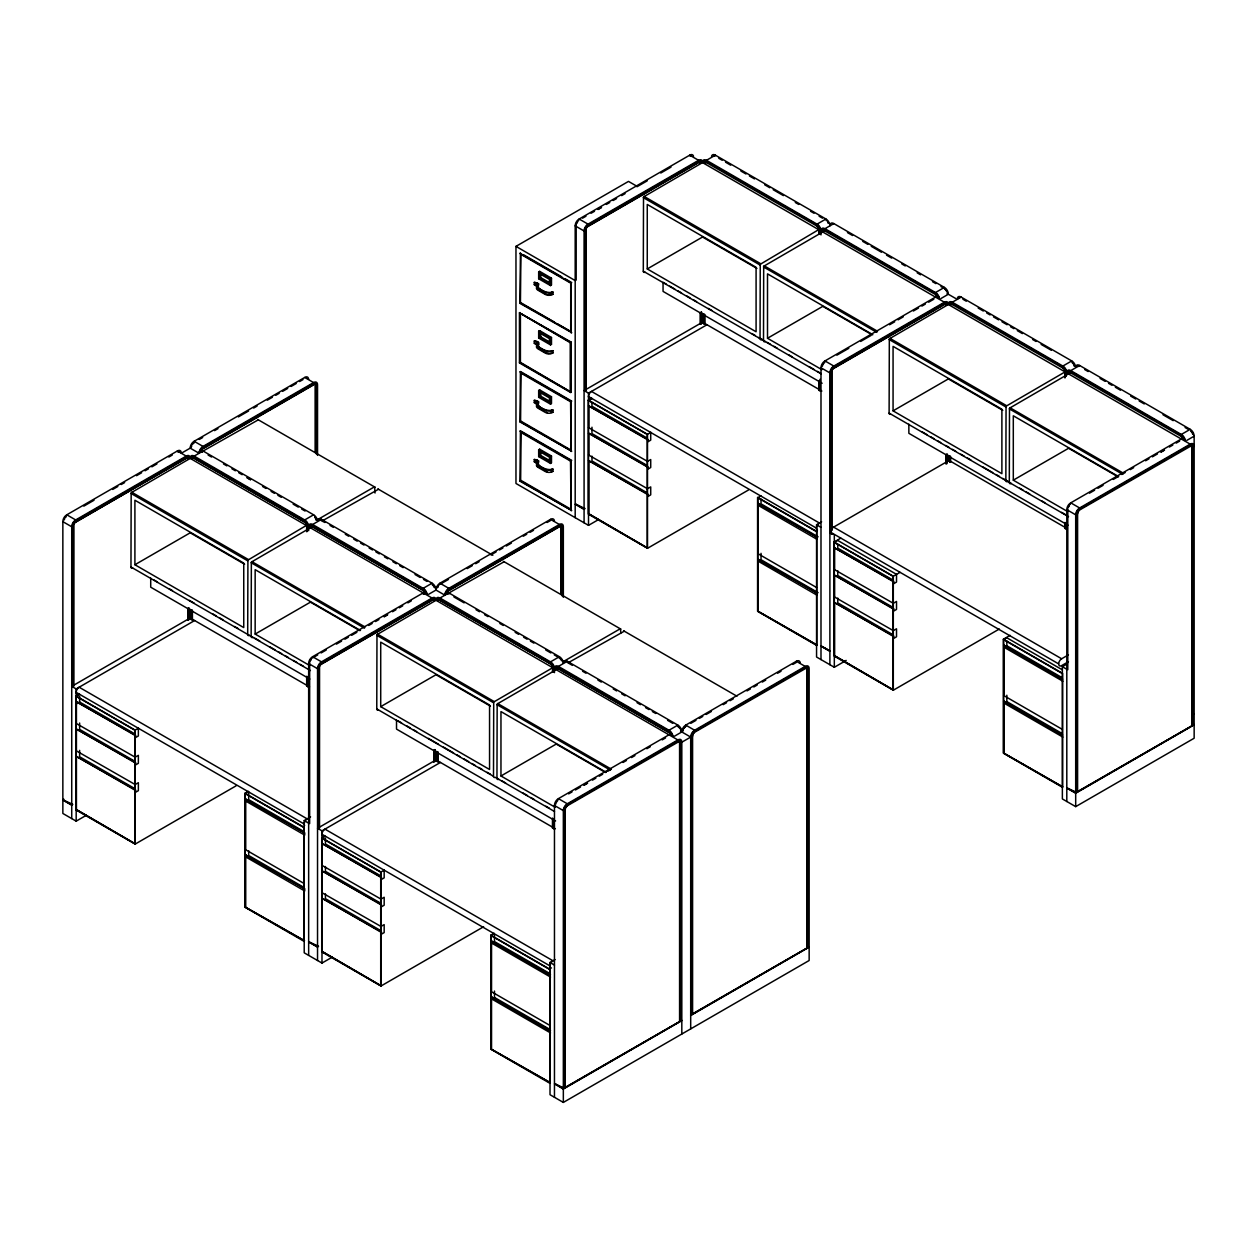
<?xml version="1.0" encoding="UTF-8"?>
<svg xmlns="http://www.w3.org/2000/svg" width="1257" height="1257" viewBox="0 0 1257 1257"><rect width="100%" height="100%" fill="white"/><g stroke="black" fill="none" stroke-linecap="round" stroke-linejoin="round"><path stroke-width="1.5" d="M72.482 686.683L72.482 525.567A3.991 2.294 -60 0 1 75.011 521.199L186.429 456.872A3.975 2.294 -60 0 1 188.943 458.334L189.194 458.475A3.975 2.294 -60 0 0 186.665 457.014L75.263 521.341A3.991 2.294 -60 0 0 72.733 525.709L72.717 686.825M73.456 686.133L73.472 525.112A2.593 1.493 -60 0 1 75.106 522.284L186.57 458.208A2.577 1.493 -60 0 1 188.204 459.151M73.707 686.275L73.723 525.253A2.593 1.493 -60 0 1 75.357 522.425L185.973 458.255M309.646 823.618L309.662 662.502A3.991 2.294 -60 0 1 309.835 661.528M318.288 828.599L318.288 667.483A3.991 2.294 -60 0 1 320.818 663.115L432.235 598.788A3.975 2.294 -60 0 1 434.749 600.249L435.001 600.39A3.975 2.294 -60 0 0 432.471 598.929L321.069 663.256A3.991 2.294 -60 0 0 318.54 667.624L318.524 828.74M319.262 828.033L319.278 667.027A2.593 1.493 -60 0 1 320.912 664.199L432.141 599.982A2.577 1.493 -60 0 1 433.775 600.925L434.011 601.066A2.577 1.493 -60 0 0 432.377 600.123L321.163 664.34A2.593 1.493 -60 0 0 319.529 667.168L319.514 828.19M446.612 593.933L446.628 593.508A2.593 1.493 -60 0 1 448.262 590.664L559.475 526.463A2.577 1.493 -60 0 1 561.109 527.406L561.125 594.404M576.177 280.138L576.193 224.783A3.991 2.294 -60 0 1 576.382 223.809M554.95 1083.895L564.33 1088.169L564.094 809.398A3.991 2.294 -60 0 1 566.624 805.03L678.042 740.703A3.975 2.294 -60 0 1 680.556 742.164L680.823 1020.92L680.807 742.306A3.975 2.294 -60 0 0 678.277 740.844L566.876 805.171A3.991 2.294 -60 0 0 564.346 809.539M565.069 809.367L565.084 808.942A2.593 1.493 -60 0 1 566.718 806.114L678.183 742.039A2.577 1.493 -60 0 1 679.817 742.981L679.833 1021.485L565.069 1087.462L565.069 809.367L565.069 1087.462M565.32 809.508L565.336 809.084A2.593 1.493 -60 0 1 566.97 806.256L567.08 805.894M584.819 390.896L584.835 229.78A3.991 2.294 -60 0 1 587.349 225.396L698.766 161.069A3.975 2.294 -60 0 1 701.296 162.53L701.532 162.672A3.975 2.294 -60 0 0 699.018 161.226L587.6 225.537A3.991 2.294 -60 0 0 585.071 229.921L585.071 391.037M585.809 390.33L585.809 229.324A2.593 1.493 -60 0 1 587.459 226.48L698.672 162.263A2.577 1.493 -60 0 1 700.306 163.206L700.558 163.363A2.577 1.493 -60 0 0 698.923 162.404L587.695 226.621A2.593 1.493 -60 0 0 586.061 229.465L586.045 390.471M691.429 1014.509L691.444 735.879A3.991 2.294 -60 0 1 693.974 731.511L805.376 667.184A3.975 2.294 -60 0 1 807.905 668.645L808.172 947.401L808.157 668.787A3.975 2.294 -60 0 0 805.627 667.326L694.21 731.653A3.991 2.294 -60 0 0 691.696 736.021L691.68 1014.65L690.69 1014.933M692.418 735.848L692.434 735.424A2.593 1.493 -60 0 1 694.068 732.58L805.533 668.52A2.577 1.493 -60 0 1 807.167 669.462L807.183 947.967L692.418 1013.943L692.418 735.848L692.418 1013.943M692.67 735.989L692.67 735.565A2.593 1.493 -60 0 1 694.32 732.737L694.43 732.375M830.626 532.811L830.641 371.695A3.991 2.294 -60 0 1 833.155 367.311L944.573 302.984A3.975 2.294 -60 0 1 947.102 304.445L947.338 304.587A3.975 2.294 -60 0 0 944.824 303.141L833.407 367.453A3.991 2.294 -60 0 0 830.877 371.836L830.877 532.952M831.615 530.281L831.615 371.239A2.593 1.493 -60 0 1 833.265 368.395L944.478 304.178A2.577 1.493 -60 0 1 946.112 305.121L946.364 305.262A2.577 1.493 -60 0 0 944.73 304.32L833.501 368.537A2.593 1.493 -60 0 0 831.867 371.381L831.851 530.423M1067.806 508.614L1067.79 669.73M1076.432 792.24L1076.448 513.61A3.991 2.294 -60 0 1 1078.962 509.226L1190.379 444.899A3.975 2.294 -60 0 1 1192.909 446.361L1193.16 725.116L1193.144 446.502A3.975 2.294 -60 0 0 1190.63 445.041L1079.213 509.368A3.991 2.294 -60 0 0 1076.683 513.752L1076.683 792.381L1067.303 788.108M1077.422 513.563L1077.422 513.155A2.593 1.493 -60 0 1 1079.072 510.311L1190.536 446.235A2.577 1.493 -60 0 1 1192.17 447.178L1192.17 725.698L1077.422 791.659L1077.422 513.563L1077.422 791.659M1077.658 513.704L1077.673 513.296A2.593 1.493 -60 0 1 1079.307 510.452L1079.417 510.091M556.694 669.321L556.442 669.462A2.593 1.493 60 0 1 558.092 668.52L669.305 732.737A2.577 1.493 60 0 1 670.719 734.607M822.989 231.759L823.225 231.618A2.593 1.493 60 0 1 824.875 230.66L824.623 230.801M132.645 567.991A2.388 1.383 -60 0 1 130.964 567.017L131.168 492.713L190.2 458.381A5.389 3.111 60 0 1 194.144 456.102L258.314 419.822M681.813 1034.024L681.813 742.211A5.374 3.095 -60 0 0 677.853 739.933L556.191 669.698L497.159 703.999L496.955 778.287A2.42 1.398 -60 0 0 498.668 779.277L495.195 777.297A2.388 1.383 -60 0 1 493.498 776.323L493.718 702.019L552.734 667.703L436.006 600.296A5.374 3.095 -60 0 0 432.047 598.018L310.385 527.783L251.353 562.083L251.149 636.372A2.42 1.398 -60 0 0 252.861 637.362L249.389 635.382A2.388 1.383 -60 0 1 247.692 634.408L247.912 560.103L306.912 525.112A2.577 1.493 60 0 0 305.278 522.284L194.065 458.067A2.593 1.493 60 0 0 192.431 459.009L192.18 459.166A2.593 1.493 60 0 1 193.814 458.208L305.042 522.425A2.577 1.493 60 0 1 306.677 525.253L306.677 531.554M378.451 709.906A2.388 1.383 -60 0 1 376.77 708.932L376.974 634.612L436.006 600.296A5.389 3.111 60 0 1 439.95 598.018L504.12 561.738M644.998 272.188A2.388 1.383 -60 0 1 643.301 271.213L643.521 196.909L702.537 162.593A5.389 3.111 60 0 1 706.481 160.315L715.374 155.177L825.928 219.017A5.374 3.095 60 0 1 829.887 225.851A5.389 3.111 60 0 1 833.831 223.573L944.4 287.413A5.374 3.095 60 0 1 948.344 294.248L955.744 298.522M762.009 339.421L761.726 339.579A2.388 1.383 -60 0 1 760.045 338.604L760.249 264.3L819.265 229.308A2.577 1.493 60 0 0 817.631 226.48L706.167 162.42A2.593 1.493 60 0 0 704.517 163.363L704.768 163.221A2.593 1.493 60 0 1 706.403 162.279L706.513 162.609M765.466 341.417L765.199 341.558A2.42 1.398 -60 0 1 763.502 340.568L763.69 266.28L822.722 231.979L944.4 302.23A5.374 3.095 -60 0 1 948.344 304.508L1065.072 371.899L1006.056 406.215L1005.851 480.52A2.388 1.383 -60 0 0 1007.533 481.494L1007.815 481.337M890.584 414.213A2.388 1.383 -60 0 1 889.108 413.129L889.327 338.824L948.344 304.508A5.389 3.111 60 0 1 952.287 302.23L961.181 297.092L1071.734 360.932A5.374 3.095 60 0 1 1075.583 366.51M1011.272 483.317L1011.005 483.474A2.42 1.398 -60 0 1 1009.308 482.484L1009.497 408.195L1068.529 373.895L1190.206 444.145A5.374 3.095 -60 0 1 1194.15 446.424M552.923 292.017A5.217 3.001 0 0 1 545.302 292.174L537.949 287.932A5.217 3.001 0 0 1 538.232 283.532C534.539 288.544 547.596 294.264 552.923 292.017L552.923 294.295A5.217 3.001 0 0 1 545.302 294.452L537.949 290.21A5.217 3.001 0 0 1 537.729 286.093M552.923 350.656A5.217 3.001 0 0 1 545.302 350.813L537.949 346.571A5.217 3.001 0 0 1 538.232 342.171C534.539 347.199 547.596 352.903 552.923 350.656L552.923 352.934A5.217 3.001 0 0 1 545.302 353.107L537.949 348.849A5.217 3.001 0 0 1 538.232 344.449L537.399 347.325M552.923 409.955A5.217 3.001 0 0 1 545.302 410.128L537.949 405.885A5.217 3.001 0 0 1 538.232 401.47C534.539 406.498 547.596 412.217 552.923 409.955L552.923 412.249A5.217 3.001 0 0 1 545.302 412.406L537.949 408.164A5.217 3.001 0 0 1 537.729 404.047M552.923 469.097A5.217 3.001 0 0 1 545.302 469.254L537.949 465.011A5.217 3.001 0 0 1 538.232 460.612C534.539 465.624 547.596 471.344 552.923 469.097L552.923 471.375A5.217 3.001 0 0 1 545.302 471.532L537.949 467.29A5.217 3.001 0 0 1 537.729 463.189M538.829 401.816L537.587 406.954L544.422 411.196M538.829 460.958L537.587 466.08L547.392 471.752M538.829 283.878L537.399 288.67L537.493 285.04M494.127 701.547L377.477 634.094M194.159 442.417L193.719 442.684A3.991 2.294 -60 0 0 193.342 442.983M194.411 442.558L193.971 442.825A3.991 2.294 -60 0 0 193.594 443.124M316.308 453.856L316.293 384.815A3.975 2.294 -60 0 0 313.763 383.354L202.361 447.681A3.991 2.294 -60 0 0 200.177 450.587M314.014 383.495L202.613 447.822A3.991 2.294 -60 0 0 200.429 450.729M313.669 384.548L202.456 448.765A2.593 1.493 -60 0 0 201.041 450.635M315.57 452.63L315.554 385.632A2.577 1.493 -60 0 0 313.92 384.689L202.707 448.906A2.593 1.493 -60 0 0 201.293 450.792M312.176 658.134L317.722 654.913M562.115 595.771L562.099 526.73A3.975 2.294 -60 0 0 559.569 525.269L448.168 589.596A3.991 2.294 -60 0 0 445.638 593.964M562.366 595.912L562.35 526.872A3.975 2.294 -60 0 0 559.821 525.41L448.403 589.737A3.991 2.294 -60 0 0 445.889 594.105M561.376 594.545L561.36 527.547A2.577 1.493 -60 0 0 559.726 526.604L448.513 590.821A2.593 1.493 -60 0 0 447.099 592.691M824.529 362.33L824.765 362.472A3.991 2.294 -60 0 0 823.351 363.933M685.772 726.247L685.332 726.515A3.991 2.294 -60 0 0 683.619 728.447M598.678 519.502L588.512 525.363L515.967 483.474L515.967 246.372L628.5 181.401L636.969 186.287M72.717 804.339L71.728 804.92L62.85 799.782L62.85 521.655A5.389 3.111 -60 0 1 66.794 514.804L177.363 450.98A5.374 3.095 -60 0 1 181.212 452.127M181.307 453.258L190.2 448.136A5.389 3.111 -60 0 1 194.144 441.286L304.713 377.461A5.374 3.095 -60 0 1 308.169 377.697M571.715 332.681L519.942 303.346L520.429 252.971M575.187 517.664L575.187 225.851A5.389 3.111 -60 0 1 579.147 219.017L689.7 155.177A5.374 3.095 -60 0 1 693.55 156.324M83.826 506.131L94.024 500.239M112.721 489.429L117.828 486.49M121.238 484.526L124.632 482.562M136.542 475.696L141.632 472.742M145.042 470.778L148.436 468.814M151.846 466.85L156.936 463.912M168.847 457.029L172.24 455.065M199.266 439.479L202.66 437.515M214.57 430.632L217.964 428.668M238.374 416.9L248.572 411.008M253.678 408.054L257.072 406.09M267.285 400.197L272.376 397.259M275.786 395.295L279.18 393.331M282.589 391.367L287.68 388.429M291.09 386.465L296.196 383.511M299.59 381.547L303 379.583M582.557 218.184L585.966 216.22M591.057 213.266L594.467 211.302M597.861 209.338L601.27 207.389M606.361 204.435L609.771 202.471M613.165 200.507L616.574 198.543M621.665 195.605L625.075 193.641M636.969 186.759L647.182 180.867M660.789 173.026L670.987 167.134M571.212 331.817L520.429 303.063L520.917 253.82M598.112 209.495L601.506 207.531M71.728 818.59L71.728 526.777A5.389 3.111 -60 0 1 75.687 519.942L186.24 456.102A5.374 3.095 -60 0 1 190.2 458.381L306.928 525.787M190.2 448.136L199.077 453.258A5.389 3.111 -60 0 1 203.021 446.424L313.59 382.584A5.374 3.095 -60 0 1 317.534 384.862L317.534 455.38M584.081 522.802L584.081 230.989A5.389 3.111 -60 0 1 588.025 224.139L698.593 160.315A5.374 3.095 -60 0 1 702.537 162.593L819.265 229.984M194.411 457.108L193.971 456.872A3.991 2.294 60 0 0 191.441 458.334L191.19 458.475A3.991 2.294 60 0 1 193.719 457.014L305.372 521.199A3.975 2.294 60 0 1 307.902 525.567L307.918 529.998M706.748 161.32L706.308 161.085A3.991 2.294 60 0 0 703.779 162.53L703.543 162.672A3.991 2.294 60 0 1 706.057 161.226L817.726 225.396A3.975 2.294 60 0 1 820.24 229.764L820.255 234.211M538.672 271.936L539.662 271.355L551.493 278.206L551.493 285.04L550.519 285.606L538.672 278.771L538.672 271.936L550.519 278.771L551.493 278.206M543.951 275.063L540.714 273.193L539.724 273.759L549.45 279.384L549.45 283.783M538.672 278.771L540.714 277.593L540.714 273.193M534.288 282.385L537.242 282.966L536.252 285.81L534.288 284.679L534.288 282.385L537.242 282.966M534.288 284.679L535.278 284.098M519.942 303.346L520.917 302.78L554.447 322.138M519.44 312.804L571.212 342.14L570.725 392.514L519.44 362.912L519.44 312.804L570.741 342.407L570.725 392.514M570.725 332.099L570.725 283.139L571.715 282.574L565.1 278.755M538.672 331.204L539.662 330.638L551.493 337.473L551.493 344.308L550.519 344.889L538.672 338.039L538.672 331.204L550.519 338.039L551.493 337.473M134.908 564.739L243.748 627.573L243.748 563.089L134.908 500.239L134.908 564.739L190.2 532.811L244.612 564.236M647.261 268.935L756.086 331.769L756.086 267.285L647.261 204.451L647.261 268.935L702.537 237.023L756.95 268.432M538.672 338.039L540.714 336.86L540.714 332.476L539.724 333.042L549.45 338.652L549.45 343.051M534.288 341.04L537.242 341.605L536.252 344.465L534.288 343.318L534.288 341.04L537.242 341.605M534.288 343.318L537.242 343.884M519.44 362.912L520.414 362.346L570.238 391.681L570.238 342.705L571.212 342.14M519.942 421.896L520.429 371.522L571.715 401.124L570.584 401.769L571.087 450.132L521.058 421.252L519.942 421.896L571.715 451.232L520.429 421.614M520.571 421.535L521.058 372.606M194.144 456.102L304.713 519.942L313.59 514.804A5.374 3.095 60 0 1 317.44 520.398M706.481 160.315L817.05 224.139L825.928 219.017M194.159 457.249L304.932 520.932M706.497 161.462L817.286 225.129M817.27 226.26L817.38 226.621A2.577 1.493 60 0 1 819.014 229.45L819.03 233.786M538.672 390.487L539.662 389.906L551.493 396.756L551.493 403.591L550.519 404.157L538.672 397.322L538.672 390.487L550.519 397.322L551.493 396.756M317.487 519.691L374.633 486.742L375.042 493.027M307.666 530.14L307.918 526.086M820.004 234.352L820.255 230.282M308.656 530.705L308.656 526.777A5.389 3.111 60 0 1 312.6 524.499L321.493 519.377L432.047 583.201A5.374 3.095 60 0 1 436.006 590.052L444.884 595.174M820.994 234.902L820.994 230.989A5.389 3.111 60 0 1 824.953 228.695L833.831 223.573M312.867 525.505L312.427 525.269A3.991 2.294 60 0 0 309.898 526.73L309.662 526.872A3.991 2.294 60 0 1 312.176 525.41L423.845 589.596A3.975 2.294 60 0 1 426.013 592.487M321.258 520.665L324.903 522.488M822.235 231.429L822.251 230.927A3.991 2.294 60 0 1 824.765 229.465L936.182 293.792A3.975 2.294 60 0 1 938.523 297.202M322.609 520.712L378.498 489.272M312.883 526.652L312.522 526.463A2.593 1.493 60 0 0 310.888 527.406L310.636 527.547A2.593 1.493 60 0 1 312.286 526.604L423.75 590.68A2.577 1.493 60 0 1 425.149 592.55M538.672 397.322L540.714 396.144L540.714 391.744L539.724 392.31L549.45 397.935L549.45 402.319L539.724 396.709L539.662 389.906M534.288 400.339L537.242 400.904L536.252 403.764L534.288 402.617L534.288 400.339L537.242 400.904M534.288 402.617L535.278 402.051M519.942 481.18L520.429 430.79L571.715 460.408L570.521 461.083L571.024 509.289L521.121 480.488L519.942 481.18L571.715 510.499L520.429 480.897M309.505 686.856L190.2 617.973L71.728 686.369L76.174 688.93L194.631 620.534M520.634 480.771L521.121 431.999M821.842 391.053L702.537 322.169L584.081 390.566L588.512 393.127L706.984 324.746M236.127 785.814L135.159 844.091L75.923 809.901L75.923 695.907L79.301 693.974M748.465 490.01L647.496 548.303L588.276 514.097L588.276 400.119L591.638 398.17M79.631 694.351L76.174 696.347L134.908 730.254L138.521 728.164M591.968 398.548L588.512 400.543L647.261 434.451L650.875 432.361M76.174 701.752L135.662 735.235L135.662 737.513L138.364 735.958L138.364 728.259M588.512 405.964L647.999 439.447L647.999 441.726L650.717 440.154L650.717 432.455M76.913 703.606L79.631 702.034L135.018 734.009M538.672 449.755L539.662 449.189L551.493 456.024L551.493 462.859L550.519 463.44L538.672 456.59L538.672 449.755L550.519 456.59L551.493 456.024M76.174 723.419L135.159 757.185M588.512 427.616L647.496 461.382M538.672 456.59L540.714 455.411L540.714 451.027L539.724 451.593L549.45 457.202L549.45 461.602L539.724 455.977L539.662 449.189M534.288 459.481L537.242 460.046L536.252 462.89L534.288 461.759L534.288 459.481L537.242 460.046M534.288 461.759L535.278 461.178M76.174 729.107L135.662 762.59L135.662 764.869L138.364 763.313L138.364 755.331L134.908 757.327M588.512 433.319L647.999 466.803L647.999 469.081L650.717 467.51L650.717 459.528L647.261 461.523M360.476 630.48L255.155 569.672L255.155 634.062L310.432 602.15L359.706 630.59M872.829 334.676L767.508 273.869L767.508 338.259L822.785 306.347L872.044 334.786M76.174 750.775L135.159 784.541M588.512 454.971L647.496 488.737M76.174 756.463L135.662 789.946L135.662 792.24L138.364 790.669L138.364 782.687L134.908 784.682M588.512 460.675L647.999 494.158L647.999 496.436L650.717 494.865L650.717 486.883L647.261 488.879M312.6 524.499L423.169 588.339L432.047 583.201M824.953 228.695L935.507 292.535L944.4 287.413M312.616 525.646L423.405 589.329M824.969 229.858L935.742 293.525M312.632 526.793L423.389 590.46M937.675 297.39A2.577 1.493 60 0 0 936.088 294.876L935.837 295.018A2.577 1.493 60 0 1 937.361 297.218M62.85 799.782L63.84 799.216M575.69 503.994L584.081 509.116L585.071 508.551L575.69 504.277M308.656 955.383L308.656 663.57A5.389 3.111 -60 0 1 312.6 656.72L423.169 592.895A5.374 3.095 -60 0 1 427.019 594.027M428.59 594.325L436.006 590.052A5.389 3.111 -60 0 1 439.95 583.201L550.519 519.377A5.374 3.095 -60 0 1 554.447 521.058M820.994 659.579L820.994 367.767A5.389 3.111 -60 0 1 824.953 360.932L935.507 297.092A5.374 3.095 -60 0 1 939.45 298.773A5.374 3.095 60 0 0 935.507 292.535M321.116 652.949L326.223 650.01M336.42 644.118L341.527 641.164M344.937 639.2L348.33 637.236M351.724 635.272L356.831 632.334M368.741 625.452L372.135 623.488M375.544 621.539L378.938 619.575M384.045 616.621L387.439 614.657M392.545 611.719L395.939 609.755M399.349 607.791L402.743 605.827M407.849 602.873L411.243 600.909M439.966 584.332L448.466 579.43M467.18 568.62L472.271 565.681M475.68 563.717L479.074 561.753M490.984 554.887L496.075 551.933M499.485 549.969L502.879 548.005M506.288 546.041L511.395 543.103M523.289 536.22L526.699 534.272M530.093 532.308L533.487 530.344M547.094 522.488L550.503 520.524M836.863 355.181L848.774 348.315M860.668 341.448L870.881 335.556M889.579 324.746L894.685 321.808M898.079 319.844L903.186 316.89M913.383 311.013L918.49 308.059M921.9 306.095L925.293 304.131M928.687 302.167L933.794 299.229M384.296 616.763L387.69 614.799M947.102 293.839L947.338 293.18A3.975 2.294 60 0 0 947.165 292.205M940.943 298.522L948.344 294.248M72.482 804.197L63.337 800.065M317.534 960.505L317.534 668.693A5.389 3.111 -60 0 1 321.493 661.858L432.047 598.018M444.994 593.917A5.389 3.111 -60 0 1 448.828 588.339L559.396 524.499A5.374 3.095 -60 0 1 563.34 526.777L563.34 597.295M829.887 664.717L829.887 372.905A5.389 3.111 -60 0 1 833.831 366.054L944.4 302.23M440.217 599.023L439.777 598.788A3.991 2.294 60 0 0 437.247 600.249L436.996 600.39A3.991 2.294 60 0 1 439.526 598.929L551.179 663.115A3.975 2.294 60 0 1 553.708 667.483L553.724 671.914M952.555 303.236L952.115 303A3.991 2.294 60 0 0 949.585 304.445L949.349 304.587A3.991 2.294 60 0 1 951.863 303.141L1063.532 367.311A3.975 2.294 60 0 1 1066.046 371.679L1066.062 376.126M76.426 809.618L134.908 843.667L76.426 809.618L76.426 756.321L135.159 790.244M588.763 513.814L647.261 547.879L588.763 513.814L588.763 460.533L647.496 494.441M439.981 600.327L550.739 663.979L439.62 600.123A2.593 1.493 60 0 0 437.986 601.066L438.237 600.925A2.593 1.493 60 0 1 439.871 599.982L440.233 600.17M952.319 304.524L952.209 304.194A2.593 1.493 60 0 0 950.575 305.137L950.323 305.278A2.593 1.493 60 0 1 951.973 304.335L1063.438 368.395M71.728 805.203L62.85 800.065L62.85 813.468L76.174 821.151L86.324 815.29M380.714 706.654L489.554 769.488L489.554 705.004L380.714 642.154L380.714 706.654L436.006 674.726L490.419 706.151M893.067 410.85L1001.892 473.685L1001.892 409.201L893.067 346.366L893.067 410.85L948.344 378.938L1002.756 410.348M304.21 941.414L244.989 907.224L244.989 793.23L248.352 791.282M245.225 907.083L304.461 940.707L245.225 907.083L245.225 793.654L248.682 791.659M757.814 611.153L816.799 644.935L757.814 611.153L757.814 497.741L761.035 495.887M245.225 799.358L304.713 832.841L304.713 835.119L245.963 801.212L245.963 798.933M757.814 503.444L817.05 537.069L817.05 539.347L758.317 505.44L758.317 503.161M439.95 598.018L550.519 661.858L559.396 656.72A5.374 3.095 60 0 1 563.325 662.958M952.287 302.23L1062.856 366.054L1071.734 360.932M439.966 599.165L550.739 662.848M559.129 658.008L559.821 658.134A3.975 2.294 60 0 1 560.921 659.155M952.303 303.377L1063.092 367.044M1063.076 368.175L1063.186 368.537A2.577 1.493 60 0 1 1064.82 371.365L1064.836 377.666M552.483 671.505L552.719 667.027A2.577 1.493 60 0 0 551.085 664.199L550.487 664.12M563.293 661.606L620.439 628.657L620.848 633.009M553.473 672.055L553.724 668.001M1065.81 376.267L1066.062 372.198M554.463 672.621L554.463 668.693A5.389 3.111 60 0 1 558.407 666.414L567.3 661.292L677.853 725.116A5.374 3.095 60 0 1 681.813 731.951L690.69 737.089L690.69 1028.902M1062.856 366.054A5.374 3.095 60 0 1 1066.8 372.905A5.389 3.111 60 0 1 1070.76 370.611L1079.637 365.488L1190.206 429.328A5.374 3.095 60 0 1 1194.15 436.163L1194.15 738.236L1075.693 806.633L1062.369 798.933L1062.369 666.697L1067.444 663.775M555.468 668.787A3.991 2.294 60 0 1 557.982 667.326L669.651 731.511A3.975 2.294 60 0 1 671.992 734.905M1068.041 373.345L1068.057 372.842A3.991 2.294 60 0 1 1070.571 371.381L1181.989 435.708A3.975 2.294 60 0 1 1184.33 439.117M1067.806 372.983A3.991 2.294 60 0 1 1070.336 371.522L1071.011 371.616M568.415 662.628L624.305 631.187M245.225 849.512L303.974 883.42M558.438 668.708L669.557 732.595A2.577 1.493 60 0 1 671.065 734.795M757.814 553.599L816.563 587.506M1070.791 372.92L1070.681 372.575A2.593 1.493 60 0 0 1069.031 373.533L1068.796 373.675A2.593 1.493 60 0 1 1070.43 372.716L1181.894 436.792A2.577 1.493 60 0 1 1183.481 439.306M332.131 957.206L321.981 963.066L304.21 952.822L304.21 820.585L310.573 816.909M846.165 660.428L834.318 667.278L816.563 657.018L816.563 524.782L821.638 521.859M245.225 855.216L304.713 888.699L304.713 890.977L245.963 857.07L245.963 854.791M757.814 559.302L817.05 592.927L817.05 595.205L758.317 561.282L758.317 559.004M829.887 532.481L832.841 534.194A4.195 2.42 -60 0 1 830.673 531.79A4.195 2.42 -60 0 1 833.611 527.123L949.098 460.439L1067.35 528.694M555.311 828.772L436.006 759.888L317.534 828.284L321.981 830.846L440.437 762.449M999.315 629.019L893.303 690.219L834.082 656.013L834.082 542.034L840.807 538.137M325.437 836.266L321.981 838.262L380.714 872.169L384.328 870.08M321.981 843.667L381.452 877.15L381.452 879.429L384.171 877.873L384.171 870.174M834.318 547.879L893.806 581.363L893.806 583.641L896.524 582.07L896.524 574.37L837.775 540.463L834.318 542.458L893.067 576.366L900.043 572.344M321.981 865.335L380.965 899.101M834.318 569.531L893.303 603.297M321.981 871.022L381.452 904.506L381.452 906.784L384.171 905.229L384.171 897.247L380.714 899.242M834.318 575.235L893.806 608.718L893.806 610.996L896.524 609.425L896.524 601.443L893.067 603.439M606.283 772.395L500.962 711.588L500.962 775.978L556.238 744.065L605.513 772.505M1118.636 476.592L1013.299 415.784L1013.299 480.174L1068.591 448.262L1117.85 476.702M321.981 892.69L380.965 926.456M834.318 596.886L893.303 630.653M321.981 898.378L381.452 931.877L381.452 934.155L384.171 932.584L384.171 924.602L380.714 926.598M834.318 602.59L893.806 636.073L893.806 638.352L896.524 636.78L896.524 628.799L893.067 630.794M558.407 666.414L668.975 730.254L677.853 725.116M1070.76 370.611L1181.313 434.451L1190.206 429.328M558.422 667.561L669.211 731.244M1070.775 371.773L1181.549 435.441M1181.533 436.572L1181.643 436.933A2.577 1.493 60 0 1 1183.246 439.447M554.463 1097.298L554.463 805.486A5.389 3.111 -60 0 1 558.407 798.635L668.975 734.811A5.374 3.095 -60 0 1 672.825 735.942M674.396 736.241L681.813 731.951A5.389 3.111 -60 0 1 685.756 725.116L796.325 661.292A5.374 3.095 -60 0 1 800.253 662.973M1066.8 801.495L1066.8 509.682A5.389 3.111 -60 0 1 1070.76 502.847L1181.313 439.007A5.374 3.095 -60 0 1 1185.257 440.688A5.374 3.095 60 0 0 1181.313 434.451M568.635 793.874L572.029 791.926M575.439 789.962L580.53 787.008M583.939 785.044L587.333 783.08M592.44 780.141L595.834 778.177M599.243 776.213L602.637 774.249M607.744 771.295L611.138 769.331M623.048 762.465L626.442 760.501M631.548 757.562L634.942 755.598M646.852 748.716L650.262 746.752M662.156 739.886L665.566 737.922M690.879 723.309L695.969 720.355M699.379 718.391L702.773 716.427M706.183 714.463L711.273 711.525M723.184 704.658L726.577 702.694M729.987 700.73L733.381 698.766M746.988 690.91L750.398 688.946M753.791 686.982L757.185 685.018M762.292 682.064L765.702 680.1M777.596 673.233L781.006 671.269M792.9 664.403L796.31 662.439M1089.473 493.168L1094.58 490.23M1097.974 488.266L1103.08 485.328M1113.278 479.436L1118.384 476.482M1121.778 474.517L1125.188 472.553M1130.294 469.615L1133.688 467.651M1145.598 460.769L1148.992 458.805M1152.386 456.841L1157.493 453.903M1160.902 451.939L1164.296 449.975M1169.403 447.036L1172.797 445.072M1176.206 443.108L1179.6 441.144M584.175 785.185L587.585 783.221M1161.138 452.08L1164.548 450.116M680.571 731.543L680.807 730.883A3.975 2.294 60 0 0 680.634 729.924M1186.749 440.437L1194.15 436.163M681.813 1020.354L563.34 1088.751L563.34 810.608A5.389 3.111 -60 0 1 567.3 803.773L677.853 739.933M681.813 742.211L690.69 737.089A5.389 3.111 -60 0 1 694.634 730.254L805.203 666.414A5.374 3.095 -60 0 1 809.147 668.693L809.147 946.835L690.69 1015.216M1194.15 724.551L1075.693 792.947L1075.693 514.804A5.389 3.111 -60 0 1 1079.637 507.969L1190.206 444.145M322.232 951.533L380.714 985.582L322.232 951.533L322.232 898.236L380.965 932.16M834.569 655.73L893.067 689.794L834.569 655.73L834.569 602.449L893.303 636.356M380.965 986.022L380.965 872.028L321.729 837.822L321.729 951.816L380.965 986.022L483.615 926.755M550.016 1083.361L490.796 1049.171L490.796 935.177L494.158 933.228M1003.385 639.2L1062.605 673.406L1062.605 787.385L1003.385 753.194L1003.385 639.2L1010.094 635.335M491.031 1049.029L550.267 1082.654L491.031 1049.029L491.031 935.601L493.341 934.265M1003.62 753.053L1062.605 786.819L1003.62 753.053L1003.62 639.64L1006.841 637.786L1062.212 669.761M491.031 941.304L550.519 974.788M1003.62 645.328L1062.369 679.251M1004.123 645.045L1004.123 647.324L1006.841 645.752L1062.212 677.727M1068.434 661.685L1061.646 665.613A4.195 2.42 -60 0 1 1058.677 663.9A4.195 2.42 -60 0 1 1061.646 658.778L1068.434 654.85M491.031 991.459L549.78 1025.366M1003.62 695.482L1062.369 729.406M690.69 1015.515L809.147 947.118L809.147 960.505L563.34 1102.42L550.016 1094.721L550.016 962.501L555.091 959.562M491.031 997.162L550.519 1030.646M1003.62 701.186L1062.369 735.094M491.77 996.722L491.77 999.016L494.488 997.445L549.875 1029.42M1004.123 700.903L1004.123 703.182L1006.841 701.61L1062.212 733.585M549.78 975.212L491.534 941.022L491.534 991.176M549.78 1031.07L491.534 996.864L491.534 1048.731M554.95 1083.613L563.34 1088.751M554.463 1083.895L563.34 1089.033L681.813 1020.637M1066.8 788.108L1075.693 793.23L1194.15 724.833M538.232 284.223L538.357 286.423M538.232 342.862L538.357 345.078M538.232 402.177L538.357 404.377M538.232 461.303L538.357 463.503M423.153 594.042L423.593 593.807A3.975 2.294 -60 0 1 424.347 593.571M549.733 353.453L552.923 352.934M549.733 294.798L547.958 294.767M548.555 353.468L545.884 352.746M547.392 412.61L545.884 412.045M546.355 294.327L538.169 289.597M714.699 156.229L714.95 156.088A3.991 2.294 60 0 0 714.573 155.947M448.843 594.042L448.403 593.807A3.991 2.294 60 0 0 448.026 593.665M718.784 158.288L722.194 160.252M725.588 162.216L730.694 165.17M740.892 171.062L745.998 174M749.392 175.964L754.499 178.903M764.696 184.795L769.803 187.749M773.196 189.713L783.41 195.605M795.304 202.471L798.714 204.435M810.608 211.302L814.017 213.266M819.124 216.22L822.518 218.184M847.454 232.576L852.56 235.515M862.758 241.407L867.864 244.361M871.258 246.325L881.456 252.217M886.562 255.155L891.669 258.109M901.866 263.986L905.276 265.95M917.17 272.832L920.58 274.796M932.474 281.662L935.884 283.626M940.974 286.58L944.384 288.544M962.893 299.229L966.287 301.193M978.197 308.059L983.304 311.013M986.698 312.977L990.107 314.941M993.501 316.905L998.608 319.844M1002.002 321.808L1007.108 324.746M1010.502 326.71L1013.912 328.674M1017.306 330.638L1022.412 333.592M1032.61 339.484L1036.019 341.448M1041.11 344.387L1051.323 350.279M1084.76 369.589L1088.153 371.538M1100.064 378.42L1105.154 381.358M1108.564 383.322L1111.958 385.286M1115.368 387.25L1120.458 390.204M1130.672 396.096L1135.778 399.035M1139.172 400.999L1144.279 403.937M1162.976 414.747L1173.19 420.639M1185.084 427.506L1188.494 429.47M824.985 231.005L935.727 294.657M689.7 155.177L698.593 160.315M1190.175 446.439L1190.285 446.094A2.577 1.493 -60 0 1 1191.919 447.036L1191.935 725.556M644.024 196.375L760.752 263.766M889.83 338.29L1006.558 405.681M764.146 265.793L877.496 331.235M1009.952 407.708L1123.302 473.151M643.301 197.616L760.045 265.007M763.502 266.94L876.852 332.382M889.108 339.516L1005.851 406.922M1009.308 408.855L1122.658 474.298M579.147 219.017L588.025 224.139M824.953 360.932L833.831 366.054M1070.76 502.847L1079.637 507.969M575.187 225.851L584.081 230.989M820.994 367.767L829.887 372.905M1066.8 509.682L1075.693 514.804M767.508 338.259L821.858 369.652M1013.299 480.174L1067.664 511.568M666.399 284.208L663.052 282.275L663.052 291.404L822.125 383.244M669.761 286.156L674.789 289.063M678.152 290.995L681.498 292.928M686.526 295.835L689.889 297.768M693.251 299.716L696.598 301.649M708.335 308.421L711.698 310.369M751.953 333.608L755.3 335.54M758.662 337.473L764.319 340.741M767.147 342.375L770.51 344.308M773.856 346.256L777.219 348.189M788.956 354.961L792.303 356.909M809.084 366.588L814.112 369.495M817.474 371.428L820.821 373.36M922.277 431.937L927.305 434.843M930.667 436.776L934.014 438.724M937.376 440.657L940.723 442.59M945.751 445.497L949.114 447.429M952.476 449.377L955.823 451.31M960.851 454.217L964.213 456.15M967.56 458.082L970.923 460.031M982.66 466.803L992.731 472.616M996.078 474.549L999.441 476.482M1002.787 478.43L1010.125 482.657M1019.663 488.172L1023.025 490.104M1026.372 492.037L1029.734 493.97M1041.472 500.757L1044.818 502.69M1061.599 512.369L1066.627 515.276M643.301 271.213L761.726 339.579M763.502 340.568L821.041 373.8M889.108 413.129L1007.533 481.494M1009.308 482.484L1068.529 516.69M1067.931 525.159L908.858 433.319L908.858 424.19M515.967 246.372L575.187 280.562M523.745 254.872L561.785 276.839M519.942 253.254L571.212 282.856L571.212 332.964M520.429 254.103L570.725 283.139M547.204 276.933L550.44 278.818M540.714 277.593L550.44 283.202M549.812 284.066L539.662 278.206L539.662 271.355M552.923 294.295L551.383 294.421L551.383 292.143M557.809 324.07L569.547 330.858M570.238 342.705L520.414 313.354L520.414 362.346M542.333 333.404L550.44 338.086L550.519 344.889M540.714 336.86L550.44 342.485M1193.16 713.725L1194.15 714.29M551.493 344.308L539.662 337.473L539.662 330.638M537.587 347.655L544.422 351.897M833.611 527.123L1061.646 658.778M830.641 532.245L1058.677 663.9M816.563 524.782L820.994 527.359M1062.369 666.697L1066.8 669.274M818.04 524.389A4.195 2.42 -60 0 1 819.517 523.085L591.481 391.43A4.195 2.42 -60 0 0 588.512 396.552L816.563 528.207M757.814 497.741L816.563 531.648M1003.62 639.64L1062.369 673.548M588.276 400.119L647.496 434.309L647.496 548.303M834.082 542.034L893.303 576.225L893.303 690.219M571.212 392.231L519.927 362.629L519.942 312.522M647.355 438.222L591.968 406.247L591.968 402.397M818.087 536.818L761.035 503.868L761.035 499.076M893.161 580.137L837.775 548.162L837.775 544.312M816.799 537.21L758.065 503.303L758.065 553.457M1062.605 679.094L1003.872 645.187L1003.872 695.341M647.496 439.73L588.763 405.807L588.763 427.474M893.303 581.645L834.569 547.722L834.569 569.39M1004.123 647.324L1062.856 681.231M519.942 371.805L571.212 401.407L571.212 451.514M520.571 372.905L570.584 401.769M540.714 396.144L550.44 401.753M647.355 465.577L591.968 433.602L591.968 427.223M893.161 607.492L837.775 575.517L837.775 570.725M552.923 412.249L551.383 412.375L551.383 410.096M647.496 467.085L588.763 433.178L588.763 454.83M893.303 609.001L834.569 575.093L834.569 596.745M647.355 492.933L591.968 460.958L591.968 456.165M893.161 634.848L837.775 602.873L837.775 598.081M818.087 592.66L761.035 559.726L761.035 553.331M816.799 593.068L758.065 559.145L758.065 611.012M1062.605 734.952L1003.872 701.045L1003.872 752.912M1004.123 703.182L1062.856 737.089M519.942 431.072L571.212 460.69L571.212 510.782M520.634 432.282L570.521 461.083M540.714 455.411L550.44 461.036M552.923 471.375L551.383 471.501L551.383 469.222M829.887 650.749L821.497 646.192M820.994 645.909L829.887 651.032M1066.8 787.809L1075.693 792.947M575.187 504.277L584.081 509.399M820.994 646.192L829.887 651.315M304.713 377.461L313.59 382.584M550.519 519.377L559.396 524.499M796.325 661.292L805.203 666.414M316.308 385.302L316.56 453.997M805.281 668.378A2.577 1.493 -60 0 1 806.915 669.321L807.183 669.871M257.654 419.445L375.042 487.213M377.791 488.863L492.823 555.28M503.46 561.36L620.848 629.129M623.598 630.778L736.948 696.221M194.144 441.286L203.021 446.424M439.95 583.201L448.828 588.339M685.756 725.116L694.634 730.254M313.59 514.804L203.021 450.98A5.389 3.111 60 0 0 199.077 453.258M559.396 656.72L448.828 592.895A5.389 3.111 60 0 0 444.994 594.042M208.143 455.065L211.553 457.029M223.447 463.912L226.857 465.876M231.948 468.814L235.358 470.778M238.751 472.742L242.161 474.706M247.252 477.66L250.662 479.624M262.556 486.49L265.965 488.454M271.072 491.393L274.466 493.357M277.86 495.321L281.269 497.285M293.164 504.167L298.27 507.105M301.68 509.069L305.074 511.033M330.01 525.426L333.404 527.39M345.314 534.272L348.708 536.236M353.814 539.174L357.208 541.139M360.618 543.103L364.011 545.067M369.118 548.005L372.528 549.969M375.922 551.933L379.315 553.897M384.422 556.851L387.832 558.815M392.922 561.753L396.332 563.717M399.726 565.681L403.136 567.645M415.03 574.512L420.137 577.466M423.53 579.43L426.94 581.394M453.95 596.981L464.147 602.873M476.057 609.755L479.467 611.719M484.558 614.657L487.967 616.621M499.862 623.503L503.271 625.452M515.166 632.334L518.575 634.298M523.666 637.236L527.076 639.2M530.47 641.164L533.879 643.128M545.774 650.01L550.88 652.949M554.29 654.913L557.684 656.877M567.316 662.439L572.406 665.377M582.62 671.269L586.013 673.233M597.923 680.1L601.317 682.064M613.227 688.946L616.621 690.91M621.728 693.848L625.122 695.812M637.032 702.694L640.426 704.658M645.532 707.597L648.942 709.561M652.336 711.525L655.745 713.489M667.64 720.355L672.746 723.309M247.016 477.801L250.41 479.765M177.363 450.98L186.24 456.102M187.969 459.418L187.969 459.009A2.577 1.493 -60 0 0 186.335 458.067M677.837 742.227L677.947 741.897A2.577 1.493 -60 0 1 679.581 742.84L679.581 1021.344M131.671 492.178L248.415 559.569M251.809 561.596L365.159 627.039M497.615 703.511L610.965 768.954M130.964 493.404L247.692 560.795M251.149 562.727L364.499 628.17M376.77 635.319L493.498 702.71M496.955 704.643L610.305 770.085M66.794 514.804L75.687 519.942M312.6 656.72L321.493 661.858M558.407 798.635L567.3 803.773M564.33 810.058L564.094 1088.028M62.85 521.655L71.728 526.777M308.656 663.57L317.534 668.693M554.463 805.486L563.34 810.608M255.155 634.062L309.521 665.44M500.962 775.978L555.327 807.355M154.061 580.011L157.424 581.944M169.161 588.732L172.508 590.664M189.288 600.343L194.316 603.25M212.763 613.903L216.125 615.851M219.472 617.784L222.835 619.717M234.572 626.505L237.934 628.437M254.81 638.179L259.838 641.086M269.894 646.899L274.937 649.79M278.284 651.739L281.647 653.671M284.993 655.604L288.356 657.537M293.384 660.444L296.746 662.392M300.093 664.325L303.456 666.257M398.186 720.952L401.549 722.901M406.577 725.808L409.939 727.74M413.286 729.673L416.648 731.605M428.386 738.393L438.442 744.207M443.485 747.114L453.541 752.912M456.904 754.86L460.251 756.793M463.613 758.725L468.641 761.632M471.988 763.565L475.35 765.513M478.713 767.446L482.06 769.378M487.088 772.285L490.45 774.218M502.281 781.053L505.644 783.001M522.409 792.68L527.453 795.587M530.8 797.519L534.162 799.452M545.899 806.24L549.262 808.172M130.964 567.017L249.389 635.382M251.149 636.372L310.385 670.562M376.77 708.932L493.498 776.323M496.955 778.287L554.494 811.503M309.788 679.031L150.714 587.192L150.714 578.079M555.594 820.947L396.521 729.107L396.521 719.994M304.21 820.585L308.656 823.146M550.016 962.501L554.463 965.062M76.174 692.356L304.21 824.011M321.981 834.271L550.016 965.926M244.989 793.23L304.21 827.42M490.796 935.177L550.016 969.367M75.923 695.907L135.159 730.113L135.159 844.091M245.225 793.654L303.974 827.577L303.974 940.99M491.031 935.601L549.78 969.508L549.78 1082.937M304.068 831.615L248.682 799.641L248.682 793.261M380.824 875.925L325.437 843.95L325.437 838.183M549.875 973.562L494.488 941.587L494.488 935.208M304.461 832.982L245.728 799.075L245.728 849.229M135.159 735.518L76.426 701.61L76.426 723.278M380.965 877.433L322.232 843.526L322.232 865.193M550.519 977.066L491.77 943.159L491.77 940.88M135.018 761.365L79.631 729.39L79.631 723.011M380.824 903.28L325.437 871.321L325.437 866.529M135.159 762.873L76.426 728.966L76.426 750.633M380.965 904.804L322.232 870.881L322.232 892.549M135.018 788.72L79.631 756.761L79.631 750.366M380.824 930.651L325.437 898.676L325.437 893.884M304.068 887.473L248.682 855.498L248.682 850.706M304.461 888.84L245.728 854.933L245.728 906.8M491.77 999.016L550.519 1032.924M308.656 941.697L317.534 946.835L318.524 946.254L309.143 941.98M308.656 941.98L317.534 947.118M1181.297 435.582L1181.737 435.849A3.975 2.294 60 0 1 1184.078 439.259M826.116 220.556L826.368 220.415A3.975 2.294 60 0 1 826.745 220.713M935.491 293.667L935.931 293.934A3.975 2.294 60 0 1 938.288 297.343M817.034 225.27L817.474 225.537A3.975 2.294 60 0 1 820.004 229.921L820.004 230.424M668.96 731.385L669.4 731.653A3.975 2.294 60 0 1 671.584 734.559M550.503 662.989L550.943 663.256A3.975 2.294 60 0 1 553.457 667.624L553.473 668.143M423.153 589.47L423.593 589.737A3.975 2.294 60 0 1 425.777 592.644M423.138 590.601L423.499 590.821A2.577 1.493 60 0 1 424.913 592.691M304.697 521.074L305.137 521.341A3.975 2.294 60 0 1 307.651 525.709L307.666 526.227M552.483 667.593L552.483 667.168A2.577 1.493 60 0 0 550.849 664.34M538.829 342.517L538.829 344.795M1075.693 793.23L1075.693 806.633M1066.062 523.006L1066.062 528.883M1065.81 523.148L1065.81 529.024M1065.072 371.648L1065.072 377.776M1065.072 522.456L1065.072 528.317M1064.836 522.598L1064.836 528.474M1006.841 640.976L1006.841 645.752M1006.841 695.231L1006.841 701.61M950.559 456.338L950.559 462.215M950.323 456.48L950.323 462.356M949.585 455.757L949.585 461.633M949.334 455.898L949.334 461.775M948.344 455.301L948.344 461.193M947.102 453.793L947.102 463.597M946.364 454.515L946.364 462.356M946.128 454.374L946.128 464.163M893.067 576.366L893.067 689.794M834.318 535.042L834.318 667.278M820.255 381.091L820.255 390.896M820.004 379.284L820.004 391.037M819.265 229.732L819.265 233.896M819.265 380.541L819.265 390.33M819.03 380.682L819.03 390.471M806.931 669.73L806.931 947.825M704.753 314.423L704.753 324.212M704.517 314.564L704.517 324.353M703.779 313.841L703.779 323.63M703.527 313.983L703.527 323.787M702.537 313.402L702.537 323.206M701.547 312.035L701.547 323.772M701.312 311.893L701.312 323.63M700.558 312.6L700.558 324.353M700.322 312.459L700.322 324.212M647.261 434.451L647.261 547.879M588.512 393.127L588.512 525.363M563.34 1089.033L563.34 1102.42M553.724 818.81L553.724 828.599M553.473 818.951L553.473 828.74M552.734 667.451L552.734 671.615M552.734 818.244L552.734 828.033M552.483 818.386L552.483 828.174M550.519 278.771L550.519 285.606M550.519 397.322L550.519 404.157M550.519 456.59L550.519 463.44M538.577 346.241L538.577 348.519M538.577 405.54L538.577 407.818M538.577 464.681L538.577 466.96M538.232 283.532L538.232 286.502M538.232 342.171L538.232 345.156M538.232 401.47L538.232 404.455M538.169 405.273L538.169 407.551M538.232 460.612L538.232 463.582M538.169 464.399L538.169 466.693M537.996 284.412L537.996 286.69M537.996 343.067L537.996 345.345M537.996 402.366L537.996 404.644M537.839 404.99L537.839 407.268M537.996 461.508L537.996 463.786M537.839 464.116L537.839 466.394M537.713 284.71L537.587 289M537.713 343.365L537.713 345.644M537.713 402.664L537.587 406.954M537.713 461.806L537.587 466.08M537.493 343.68L537.305 346.979M537.493 402.978L537.399 406.624M537.493 462.12L537.399 465.766M536.252 283.532L536.252 285.81M536.252 342.171L536.252 344.465M536.252 401.486L536.252 403.764M536.252 460.612L536.252 462.89M494.488 991.066L494.488 997.445M438.222 752.142L438.222 761.931M437.97 752.283L437.97 762.072M437.232 751.56L436.996 761.491M436.006 751.105L436.006 760.909M435.016 749.738L435.016 761.491M434.765 749.596L434.765 761.349M434.026 750.319L434.026 762.072M433.775 750.178L433.775 761.931M380.714 872.169L380.714 985.582M321.981 830.846L321.981 963.066M315.318 385.899L315.318 452.489M307.918 676.894L307.918 686.683M307.666 677.036L307.666 686.825M306.928 525.536L306.928 531.664M306.928 676.329L306.928 686.118M306.677 676.47L306.677 686.275M192.415 610.226L192.415 620.015M192.164 610.368L192.164 620.157M191.425 609.645L191.425 619.434M191.19 609.786L191.19 619.575M190.2 609.189L190.2 618.994M189.21 609.786L189.21 619.575M188.959 607.681L188.959 619.434M188.22 608.404L188.22 620.157M187.969 608.262L187.969 620.015M134.908 730.254L134.908 843.667M79.631 696.268L79.631 702.034M76.174 688.93L76.174 821.151M591.481 398.265A4.195 2.42 -60 0 1 588.512 396.552M817.427 530.124A4.195 2.42 -60 0 1 817.427 525.285M323.458 836.376A4.195 2.42 -60 0 1 322.091 833.328A4.195 2.42 -60 0 1 324.95 829.133L552.986 960.788A4.195 2.42 -60 0 0 550.126 964.983A4.195 2.42 -60 0 0 551.493 968.031M78.374 694.383A4.195 2.42 -60 0 1 76.206 691.884A4.195 2.42 -60 0 1 79.144 687.218L307.179 818.873A4.195 2.42 -60 0 0 305.074 821.088M304.618 825.488A4.195 2.42 -60 0 1 304.618 822.062M1068.151 507.152A3.991 2.294 -60 0 1 1069.236 505.283M1069.943 504.544A3.991 2.294 -60 0 1 1070.336 504.246M1068.403 507.294A3.991 2.294 -60 0 1 1069.157 505.848M822.314 366.368A3.991 2.294 -60 0 1 823.052 364.404M1191.133 431.497A3.975 2.294 60 0 1 1191.479 431.889M1192.343 433.272A3.975 2.294 60 0 1 1192.72 434.262M1079.213 366.4A3.991 2.294 60 0 0 1077.5 366.353A3.991 2.294 60 0 1 1078.585 366.4M1075.788 366.635A5.389 3.111 60 0 1 1079.637 365.488M1191.007 431.01A3.975 2.294 60 0 1 1191.73 431.748M1192.343 432.644A3.975 2.294 60 0 1 1192.972 434.121M832.653 224.265A3.991 2.294 60 0 1 833.03 224.343M944.824 288.811A3.975 2.294 60 0 1 946.788 291.215M944.573 288.953A3.975 2.294 60 0 1 945.327 289.581M946.002 290.414A3.975 2.294 60 0 1 946.285 290.87M817.05 224.139A5.374 3.095 60 0 1 820.994 230.989M1072.3 362.77A3.975 2.294 60 0 0 1071.922 362.472L1072.174 362.33A3.975 2.294 60 0 1 1072.551 362.629M1073.022 363.509A3.975 2.294 60 0 1 1073.337 363.933M1074.091 365.378A3.975 2.294 60 0 1 1074.374 366.368M957.237 298.789A5.389 3.111 60 0 1 961.181 297.092M1072.912 362.974A3.975 2.294 60 0 1 1073.588 363.792M1074.138 364.734A3.975 2.294 60 0 1 1074.625 366.227M958.321 298.538A3.991 2.294 60 0 1 958.541 298.286M827.829 222.473A3.975 2.294 60 0 1 828.08 222.96M711.525 156.324A5.389 3.111 60 0 1 715.374 155.177M827.782 221.876A3.975 2.294 60 0 1 828.536 223.322M576.539 223.322A3.991 2.294 -60 0 1 577.623 221.452M578.33 220.713A3.991 2.294 -60 0 1 578.723 220.415M690.753 156.088A3.975 2.294 -60 0 0 690.376 156.229L690.124 156.088A3.975 2.294 -60 0 1 690.879 155.868M576.994 222.96A3.991 2.294 -60 0 1 577.544 222.018M683.148 729.421A3.991 2.294 -60 0 0 682.802 730.898L683.054 731.04A3.991 2.294 -60 0 1 683.242 730.066M683.871 728.589A3.991 2.294 -60 0 1 684.484 727.693M684.829 727.3A3.991 2.294 -60 0 1 685.584 726.656M437.342 587.506A3.991 2.294 -60 0 1 438.112 586.076M438.772 585.243A3.991 2.294 -60 0 1 439.149 584.898M437.593 587.648A3.991 2.294 -60 0 1 438.065 586.673M555.767 804.087A3.991 2.294 -60 0 1 556.521 802.107M556.82 801.652A3.991 2.294 -60 0 1 557.857 800.473M310.212 660.538A3.991 2.294 -60 0 1 311.076 659.155M423.845 593.948A3.975 2.294 -60 0 1 424.222 593.791M310.463 660.679A3.991 2.294 -60 0 1 311.013 659.736M668.975 730.254A5.374 3.095 60 0 1 672.825 735.832M563.356 662.973A5.389 3.111 60 0 1 567.3 661.292M678.277 726.515A3.975 2.294 60 0 1 679.031 727.159M679.377 727.552A3.975 2.294 60 0 1 679.99 728.447M678.042 726.656A3.975 2.294 60 0 1 678.78 727.3M679.456 728.133A3.975 2.294 60 0 1 679.754 728.589M550.519 661.858A5.374 3.095 60 0 1 554.463 668.693M559.962 658.558A3.975 2.294 60 0 1 560.669 659.297M561.298 660.192A3.975 2.294 60 0 1 561.549 660.679M446.989 593.634A3.991 2.294 60 0 0 446.439 593.948A3.991 2.294 60 0 1 446.738 593.775M561.25 659.595A3.975 2.294 60 0 1 561.785 660.538M64.028 519.612A3.991 2.294 -60 0 1 64.657 518.135M65.27 517.24A3.991 2.294 -60 0 1 65.993 516.501M64.28 519.754A3.991 2.294 -60 0 1 64.657 518.764M65.521 517.381A3.991 2.294 -60 0 1 65.867 516.988M177.787 451.892A3.975 2.294 -60 0 1 179.5 451.829A3.975 2.294 -60 0 0 178.415 451.892M423.169 588.339A5.374 3.095 60 0 1 427.019 593.917M432.612 585.039A3.975 2.294 60 0 0 432.235 584.741L432.471 584.599A3.975 2.294 60 0 1 434.655 587.506M432.974 585.385A3.975 2.294 60 0 1 433.649 586.218M434.199 587.16A3.975 2.294 60 0 1 434.403 587.648M318.021 519.612A5.389 3.111 60 0 1 321.493 519.377M304.713 519.942A5.374 3.095 60 0 1 308.656 526.777M308.562 378.593A5.374 3.095 -60 0 1 308.641 379.143M191.19 447.068A3.991 2.294 -60 0 1 191.755 445.104M192.305 444.161A3.991 2.294 -60 0 1 192.965 443.328M191.504 446.722A3.991 2.294 -60 0 1 191.63 446.235M192.541 444.302A3.991 2.294 -60 0 1 192.871 443.862M314.863 517.381A3.975 2.294 60 0 1 315.491 518.277M316.12 519.754A3.975 2.294 60 0 1 316.23 520.241M201.858 451.672A3.991 2.294 60 0 1 202.613 451.892M201.607 451.813A3.991 2.294 60 0 1 201.984 451.892M314.769 516.847A3.975 2.294 60 0 1 315.978 518.622M316.198 519.11A3.975 2.294 60 0 1 316.481 520.099M816.799 531.507L757.578 497.316L757.578 611.295L816.799 645.501L816.799 531.507"/></g></svg>
